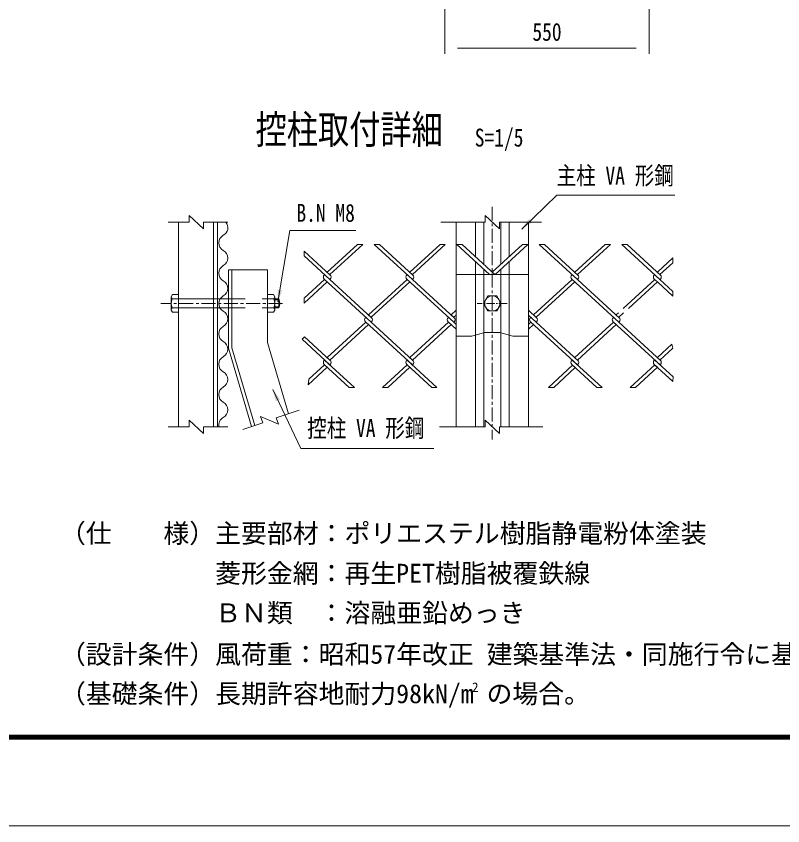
# Model space of a CAD drawing. Units: millimetres, scale not verified, with parts at other scales. Extents: x -4455 to 4455, y -3150 to 3150.
# Drawn here: x -470 to 1593, y -3150 to -973 of the extents above; entities that cross this region are included whole.
import ezdxf
from ezdxf.enums import TextEntityAlignment as Align

# ---------------------------------------------------------------- set-up
doc = ezdxf.new("R2010")
doc.units = ezdxf.units.MM
doc.header["$LTSCALE"] = 30
for name, pattern in [('DASHED', [7.5, 6, -1.5]), ('USER1', [1.125, 0.75, -0.125, 0.125, -0.125]), ('USER2', [2, 1.25, -0.25, 0.25, -0.25])]:
    doc.linetypes.add(name, pattern=pattern)
for name, color, linetype, lineweight in [('0-0_D-STR-TXT', 3, 'Continuous', 13), ('0-1_D-BMK', 2, 'USER1', 13), ('0-3_D-STR1', 1, 'Continuous', 18), ('0-6_D-STR3', 3, 'Continuous', 13), ('0-8_D-STR2', 2, 'Continuous', 13), ('0-9_D-STR-DIM', 1, 'Continuous', 18), ('1-1_7詳細', 3, 'Continuous', 18), ('1-2_D-TTL', 7, 'Continuous', 9)]:
    doc.layers.add(name, color=color, linetype=linetype, lineweight=lineweight)
doc.layers.add('0-D_D-TTL-TXT', color=7, linetype='Continuous')
doc.styles.add('ＭＳ ゴシック', font='')
doc.styles.get('ＭＳ ゴシック').set_extended_font_data('MS Gothic')

msp = doc.modelspace()

# ---------------------------------------------------------------- linework, layer by layer
at = {"layer": '0-0_D-STR-TXT'}
for points in [[(1302.01, -1454.02), (984.51, -1454.02), (890.13, -1545.55)], [(443.57, -1549.26), (265.9, -1549.26), (234.02, -1741.36)], [(653.84, -2135.25), (295.59, -2135.25), (220.39, -1976.74)]]:
    msp.add_lwpolyline(points, dxfattribs=at)
for points in [[(888.48, -1547.15), (909.08, -1518.83), (917.42, -1527.43)], [(233.65, -1743.63), (233.38, -1708.62), (245.2, -1710.58)], [(219.41, -1974.66), (239.61, -2003.27), (228.78, -2008.4)]]:
    msp.add_solid(points, dxfattribs=at)
at = {"layer": '0-1_D-BMK', "linetype": 'USER2'}
for p, q in [((811.13, -1485.12), (811.13, -2110.83)), ((246.39, -1745.23), (-81.1, -1745.23))]:
    msp.add_line(p, q, dxfattribs=at)
at = {"layer": '0-1_D-BMK'}
msp.add_line((851.43, -1745.23), (770.78, -1745.23), dxfattribs=at)
at = {"layer": '0-3_D-STR1'}
for p, q in [((-33.48, -1527.03), (-33.48, -2077.34)), ((61.02, -1527.03), (61.02, -2077.34)), ((71.52, -1527.03), (71.52, -2077.34)), ((713.63, -1527.03), (713.63, -2077.34)), ((766.13, -1527.03), (766.13, -1620.19)), ((788.63, -1527.03), (788.63, -1640.81)), ((833.63, -1527.03), (833.63, -1640.81)), ((856.13, -1527.03), (856.13, -1620.19)), ((908.63, -1527.03), (908.63, -2077.34)), ((766.13, -1633.21), (766.13, -2077.34)), ((788.63, -1653.83), (788.63, -2077.34)), ((833.63, -1653.83), (833.63, -2077.34)), ((856.13, -1633.21), (856.13, -2077.34)), ((110.52, -1655.23), (110.52, -1864.36)), ((206.52, -1655.23), (206.52, -1850.23)), ((908.64, -1667.35), (713.63, -1667.35)), ((756.35, -1833.59), (790.51, -1823.11)), ((790.51, -1823.11), (831.76, -1823.11)), ((831.76, -1823.11), (865.92, -1833.59)), ((206.52, -1850.23), (262.73, -2041.91)), ((713.63, -1833.59), (756.35, -1833.59)), ((865.92, -1833.59), (908.64, -1833.59)), ((101.52, -1865.68), (163.3, -2076.35)), ((110.52, -1864.36), (171.82, -2073.39))]:
    msp.add_line(p, q, dxfattribs=at)
msp.add_lwpolyline([(206.52, -1655.23), (101.52, -1655.23), (101.52, -1865.68)], dxfattribs=at)
at = {"layer": '0-6_D-STR3'}
for p, q in [((-52.68, -1727.47), (-49.35, -1721.71)), ((-52.68, -1762.99), (-52.68, -1727.47)), ((-50.62, -1733.23), (-33.48, -1733.23)), ((-49.35, -1721.71), (-33.48, -1721.71)), ((-33.48, -1768.75), (-33.48, -1721.71)), ((71.52, -1733.23), (101.52, -1733.23)), ((206.52, -1768.75), (206.52, -1721.71)), ((223.66, -1733.23), (206.52, -1733.23)), ((225.72, -1762.99), (225.72, -1727.47)), ((225.72, -1733.23), (236.38, -1733.23)), ((236.38, -1757.23), (236.38, -1733.23)), ((-52.68, -1762.99), (-49.35, -1768.75)), ((-50.62, -1757.23), (-33.48, -1757.23)), ((71.52, -1757.23), (101.52, -1757.23)), ((223.66, -1757.23), (206.52, -1757.23)), ((225.72, -1762.99), (222.4, -1768.75)), ((225.72, -1757.23), (236.38, -1757.23)), ((-49.35, -1768.75), (-33.48, -1768.75)), ((222.4, -1768.75), (206.52, -1768.75))]:
    msp.add_line(p, q, dxfattribs=at)
at = {"layer": '0-6_D-STR3', "color": 1, "linetype": 'DASHED'}
for p, q in [((-33.48, -1733.23), (206.52, -1733.23)), ((-33.48, -1757.23), (206.52, -1757.23))]:
    msp.add_line(p, q, dxfattribs=at)
at = {"layer": '0-6_D-STR3', "color": 1}
for p, q in [((225.72, -1735.63), (237.59, -1735.63)), ((225.72, -1754.83), (237.59, -1754.83))]:
    msp.add_line(p, q, dxfattribs=at)
at = {"layer": '0-6_D-STR3'}
msp.add_lwpolyline([(225.72, -1727.47), (222.4, -1721.71), (206.52, -1721.71)], dxfattribs=at)
msp.add_lwpolyline([(787.61, -1745.23), (799.37, -1724.86), (822.89, -1724.86), (834.65, -1745.23), (822.89, -1765.6), (799.37, -1765.6)], close=True, dxfattribs=at)
msp.add_circle((811.13, -1745.23), 20.4, dxfattribs=at)
for centre, radius, start, end in [((-43.59, -1727.47), 9.09, 180, 219.3382), ((-16.68, -1745.23), 36, 160.52878, 199.47122), ((189.72, -1745.23), 36, 340.52878, 19.47122), ((216.64, -1727.47), 9.09, 320.6618, 0), ((215.6, -1745.23), 24, 330, 30), ((-43.59, -1762.99), 9.09, 140.6618, 180), ((216.64, -1762.99), 9.09, 0, 39.3382)]:
    msp.add_arc(centre, radius, start, end, dxfattribs=at)
at = {"layer": '0-8_D-STR2', "color": 3}
for p, q in [((448.44, -1586.86), (367.08, -1661.42)), ((462.65, -1586.86), (374.18, -1667.93)), ((462.65, -1586.86), (448.44, -1586.86)), ((596.21, -1680.95), (493.53, -1586.86)), ((507.74, -1586.86), (493.53, -1586.86)), ((597.28, -1668.91), (507.74, -1586.86)), ((670.47, -1586.86), (589.1, -1661.42)), ((684.68, -1586.86), (596.21, -1667.93)), ((684.68, -1586.86), (670.47, -1586.86)), ((803.39, -1667.35), (715.56, -1586.86)), ((729.77, -1586.86), (715.56, -1586.86)), ((817.6, -1667.35), (729.77, -1586.86)), ((892.5, -1586.86), (811.13, -1661.42)), ((906.71, -1586.86), (818.88, -1667.35)), ((906.71, -1586.86), (892.5, -1586.86)), ((1041.34, -1681.94), (937.58, -1586.86)), ((951.79, -1586.86), (937.58, -1586.86)), ((1042.41, -1669.9), (951.79, -1586.86)), ((1114.53, -1586.86), (1033.16, -1661.42)), ((1128.74, -1586.86), (1040.27, -1667.93)), ((1128.74, -1586.86), (1114.53, -1586.86)), ((1262.29, -1680.95), (1159.61, -1586.86)), ((1173.82, -1586.86), (1159.61, -1586.86)), ((1264.43, -1669.9), (1173.82, -1586.86)), ((375.25, -1668.91), (304.96, -1604.51)), ((304.96, -1604.51), (304.96, -1617.53)), ((374.18, -1680.95), (304.96, -1617.53)), ((1297.22, -1622.91), (1255.19, -1661.42)), ((1297.22, -1635.93), (1297.22, -1622.91)), ((1297.22, -1635.93), (1262.29, -1667.93)), ((359.97, -1667.93), (358.9, -1668.91)), ((359.97, -1667.93), (358.9, -1668.91)), ((582, -1667.93), (580.93, -1668.91)), ((582, -1667.93), (580.93, -1668.91)), ((582, -1667.93), (580.93, -1668.91)), ((582, -1667.93), (580.93, -1668.91)), ((1026.06, -1667.93), (1024.98, -1668.91)), ((1026.06, -1667.93), (1024.98, -1668.91)), ((1248.08, -1667.93), (1247.01, -1668.91)), ((1248.08, -1667.93), (1247.01, -1668.91)), ((359.97, -1680.95), (304.96, -1731.36)), ((367.08, -1687.47), (304.96, -1744.38)), ((485.19, -1795.7), (358.9, -1679.97)), ((374.18, -1680.95), (375.62, -1679.64)), ((375.25, -1679.97), (374.18, -1680.95)), ((486.27, -1783.66), (374.18, -1680.95)), ((582, -1680.95), (478.09, -1776.17)), ((589.1, -1687.47), (485.19, -1782.68)), ((707.22, -1795.7), (580.93, -1679.97)), ((597.28, -1679.97), (596.21, -1680.95)), ((708.29, -1783.66), (596.21, -1680.95)), ((1026.06, -1680.95), (922.15, -1776.17)), ((1033.16, -1687.47), (929.25, -1782.68)), ((1151.28, -1795.7), (1024.98, -1679.97)), ((1041.34, -1679.97), (1040.27, -1680.95)), ((1153.42, -1784.64), (1041.34, -1681.94)), ((1248.08, -1680.95), (1163.37, -1758.58)), ((1255.19, -1687.47), (1177.58, -1758.58)), ((1255.19, -1687.47), (1247.01, -1679.97)), ((1297.22, -1725.98), (1255.19, -1687.47)), ((1263.73, -1679.64), (1262.29, -1680.95)), ((1263.73, -1679.64), (1262.29, -1680.95)), ((1263.36, -1679.97), (1262.29, -1680.95)), ((1263.36, -1679.97), (1262.29, -1680.95)), ((1297.22, -1712.96), (1262.29, -1680.95)), ((1297.22, -1725.98), (1297.22, -1712.96)), ((304.96, -1731.36), (304.96, -1744.38)), ((470.99, -1782.68), (469.91, -1783.66)), ((470.99, -1782.68), (469.91, -1783.66)), ((486.27, -1783.66), (478.09, -1776.17)), ((693.01, -1782.68), (691.94, -1783.66)), ((693.01, -1782.68), (691.94, -1783.66)), ((713.63, -1763.79), (700.12, -1776.17)), ((708.29, -1783.66), (700.12, -1776.17)), ((713.63, -1776.81), (707.22, -1782.68)), ((930.32, -1783.66), (908.63, -1763.79)), ((929.25, -1795.7), (908.63, -1776.81)), ((915.04, -1782.68), (913.97, -1783.66)), ((915.04, -1782.68), (913.97, -1783.66)), ((1137.07, -1782.68), (1136, -1783.66)), ((1137.07, -1782.68), (1136, -1783.66)), ((1150.27, -1770.58), (1144.17, -1776.17)), ((1164.48, -1770.58), (1151.28, -1782.68)), ((470.99, -1795.7), (367.08, -1890.92)), ((478.09, -1802.21), (374.18, -1897.43)), ((596.21, -1910.45), (469.91, -1794.72)), ((485.19, -1795.7), (486.63, -1794.38)), ((486.27, -1794.72), (485.19, -1795.7)), ((597.28, -1898.41), (485.19, -1795.7)), ((693.01, -1795.7), (589.1, -1890.92)), ((700.12, -1802.21), (596.21, -1897.43)), ((713.63, -1814.6), (691.94, -1794.72)), ((708.29, -1794.72), (707.22, -1795.7)), ((713.63, -1801.57), (707.22, -1795.7)), ((915.04, -1795.7), (908.63, -1801.57)), ((922.15, -1802.21), (908.63, -1814.6)), ((1041.34, -1911.43), (913.97, -1794.72)), ((930.32, -1794.72), (929.25, -1795.7)), ((1042.41, -1899.39), (929.25, -1795.7)), ((1137.07, -1795.7), (1033.16, -1890.92)), ((1144.17, -1802.21), (1040.27, -1897.43)), ((1263.36, -1911.43), (1136, -1794.72)), ((1144.17, -1802.21), (1136, -1794.72)), ((1152.72, -1794.38), (1151.28, -1795.7)), ((1152.35, -1794.72), (1151.28, -1795.7)), ((1152.35, -1794.72), (1151.28, -1795.7)), ((1264.43, -1899.39), (1151.28, -1795.7)), ((305.73, -1834.7), (299.2, -1841.74)), ((374.18, -1910.45), (299.2, -1841.74)), ((375.25, -1898.41), (305.73, -1834.7)), ((1294.47, -1854.92), (1255.19, -1890.92)), ((1297.22, -1865.42), (1262.29, -1897.43)), ((1294.47, -1854.92), (1297.22, -1865.42)), ((375.25, -1898.41), (367.08, -1890.92)), ((597.28, -1898.41), (589.1, -1890.92)), ((359.97, -1910.45), (317.76, -1949.13)), ((359.97, -1897.43), (358.9, -1898.41)), ((359.97, -1897.43), (358.9, -1898.41)), ((425.99, -1970.95), (358.9, -1909.47)), ((440.2, -1970.95), (359.97, -1897.43)), ((375.25, -1909.47), (374.18, -1910.45)), ((582, -1910.45), (515.98, -1970.95)), ((582, -1897.43), (580.93, -1898.41)), ((582, -1897.43), (580.93, -1898.41)), ((648.02, -1970.95), (580.93, -1909.47)), ((662.23, -1970.95), (582, -1897.43)), ((597.28, -1909.47), (596.21, -1910.45)), ((1027.13, -1911.43), (962.17, -1970.95)), ((1026.06, -1897.43), (1024.98, -1898.41)), ((1026.06, -1897.43), (1024.98, -1898.41)), ((1092.08, -1970.95), (1024.98, -1909.47)), ((1033.16, -1916.96), (1024.98, -1909.47)), ((1106.29, -1970.95), (1026.06, -1897.43)), ((1041.34, -1909.47), (1040.27, -1910.45)), ((1041.34, -1909.47), (1040.27, -1910.45)), ((1248.08, -1910.45), (1182.06, -1970.95)), ((1248.08, -1897.43), (1247.01, -1898.41)), ((1248.08, -1897.43), (1247.01, -1898.41)), ((1255.19, -1916.96), (1247.01, -1909.47)), ((1297.17, -1955.43), (1247.01, -1909.47)), ((1297.4, -1942.61), (1248.08, -1897.43)), ((1263.36, -1909.47), (1262.29, -1910.45)), ((1263.36, -1909.47), (1262.29, -1910.45)), ((367.08, -1916.96), (315.72, -1964.02)), ((1034.23, -1917.94), (976.38, -1970.95)), ((1255.19, -1916.96), (1196.27, -1970.95)), ((317.76, -1949.13), (315.72, -1964.02)), ((1297.4, -1942.61), (1297.17, -1955.43)), ((440.2, -1970.95), (425.99, -1970.95)), ((662.23, -1970.95), (648.02, -1970.95)), ((976.38, -1970.95), (962.17, -1970.95)), ((1106.29, -1970.95), (1092.08, -1970.95)), ((1196.27, -1970.95), (1182.06, -1970.95))]:
    msp.add_line(p, q, dxfattribs=at)
msp.add_lwpolyline([(589.1, -1916.96), (530.19, -1970.95), (515.98, -1970.95)], dxfattribs=at)
for centre, start, end in [((363.97, -1674.44), 132.5, 227.5), ((370.18, -1674.44), 312.5, 47.5), ((586, -1674.44), 132.5, 227.5), ((592.21, -1674.44), 312.5, 47.5), ((1030.05, -1674.44), 132.5, 227.5), ((1036.27, -1674.44), 312.5, 47.5), ((1252.08, -1674.44), 132.5, 227.5), ((1258.3, -1674.44), 312.5, 47.5), ((474.98, -1789.19), 132.5, 227.5), ((481.2, -1789.19), 312.5, 47.5), ((697.01, -1789.19), 132.5, 227.5), ((703.23, -1789.19), 312.5, 47.5), ((919.04, -1789.19), 132.5, 227.5), ((925.25, -1789.19), 312.5, 47.5), ((1141.07, -1789.19), 132.5, 227.5), ((1147.28, -1789.19), 312.5, 47.5), ((363.97, -1903.94), 132.5, 227.5), ((370.18, -1903.94), 312.5, 47.5), ((586, -1903.94), 132.5, 227.5), ((592.21, -1903.94), 312.5, 47.5), ((1030.05, -1903.94), 132.5, 227.5), ((1036.27, -1903.94), 312.5, 47.5), ((1252.08, -1903.94), 132.5, 227.5), ((1258.3, -1903.94), 312.5, 47.5)]:
    msp.add_arc(centre, 7.5, start, end, dxfattribs=at)
at = {"layer": '0-9_D-STR-DIM'}
for p, q in [((683.07, -772.8), (683.07, -1074.31)), ((1233.07, -772.8), (1233.07, -1074.31)), ((1198.57, -1059.31), (717.57, -1059.31))]:
    msp.add_line(p, q, dxfattribs=at)
at = {"layer": '0-9_D-STR-DIM', "color": 4, "lineweight": 13}
for p, q in [((34.1, -1545.03), (-4.68, -1509.03)), ((-4.68, -1527.03), (-4.68, -1509.03)), ((830.52, -1545.03), (791.75, -1509.03)), ((791.75, -1527.03), (791.75, -1509.03)), ((-4.68, -1527.03), (-61.24, -1527.03)), ((34.1, -1527.03), (99.37, -1527.03)), ((34.1, -1527.03), (34.1, -1545.03)), ((791.75, -1527.03), (672.17, -1527.03)), ((830.52, -1527.03), (943.69, -1527.03)), ((830.52, -1527.03), (830.52, -1545.03)), ((229.88, -2053.29), (291.56, -2031.93)), ((-4.68, -2077.34), (-4.68, -2059.34)), ((34.1, -2095.34), (-4.68, -2059.34)), ((193.24, -2065.98), (139.79, -2084.49)), ((193.24, -2065.98), (187.35, -2048.97)), ((235.77, -2070.3), (187.35, -2048.97)), ((229.88, -2053.29), (235.77, -2070.3)), ((791.75, -2077.34), (791.75, -2059.34)), ((830.52, -2095.34), (791.75, -2059.34)), ((-4.68, -2077.34), (-61.24, -2077.34)), ((34.1, -2077.34), (99.37, -2077.34)), ((34.1, -2077.34), (34.1, -2095.34)), ((791.75, -2077.34), (668.93, -2077.34)), ((830.52, -2077.34), (947.33, -2077.34)), ((830.52, -2077.34), (830.52, -2095.34))]:
    msp.add_line(p, q, dxfattribs=at)
at = {"layer": '1-1_7詳細', "color": 7, "lineweight": 9}
msp.add_line((71.52, -1893.58), (71.52, -1773.58), dxfattribs=at)
at = {"layer": '1-1_7詳細'}
for centre, start, end in [((76.38, -1541.72), 298.07249, 39.45287), ((98.14, -1582.52), 118.07249, 241.92751), ((76.38, -1623.32), 298.07249, 61.92751), ((98.14, -1664.12), 118.07249, 241.92751), ((76.38, -1704.92), 298.07249, 61.92751), ((98.14, -1745.72), 118.07249, 241.92751), ((76.38, -1786.52), 298.07249, 61.92751), ((98.14, -1827.32), 118.07249, 241.92751), ((76.38, -1868.12), 298.07249, 61.92751), ((98.14, -1908.92), 118.07249, 241.92751), ((76.38, -1949.72), 298.07249, 61.92751), ((98.14, -1990.52), 118.07249, 241.92751), ((76.38, -2031.32), 298.07249, 61.92751), ((98.14, -2072.12), 118.07249, 193.04524)]:
    msp.add_arc(centre, 23.12, start, end, dxfattribs=at)
at = {"layer": '1-2_D-TTL', "color": 2, "lineweight": 18}
msp.add_lwpolyline([(-4454.55, 3150.43), (4455.14, 3150.43), (4455.14, -3150), (-4454.55, -3150)], close=True, dxfattribs=at)
at = {"layer": '1-2_D-TTL'}
for points in [[(-4168.17, 2917.08), (4168.76, 2917.08), (4168.76, -2916.65), (-4168.17, -2916.65)], [(-4165.52, 2914.43), (4166.11, 2914.43), (4166.11, -2914), (-4165.52, -2914)], [(-4162.87, 2911.78), (4163.46, 2911.78), (4163.46, -2911.34), (-4162.87, -2911.34)], [(-4160.21, 2909.13), (4160.81, 2909.13), (4160.81, -2908.69), (-4160.21, -2908.69)], [(-4157.56, 2906.48), (4158.15, 2906.48), (4158.15, -2906.04), (-4157.56, -2906.04)]]:
    msp.add_lwpolyline(points, close=True, dxfattribs=at)

# ---------------------------------------------------------------- texts
at = {"layer": '0-0_D-STR-TXT', "style": 'ＭＳ ゴシック', "width": 0.8}
for s, p in [('主柱 VA 形鋼', (984.33, -1440.05)), ('B.N M8', (284.05, -1540.34)), ('控柱 VA 形鋼', (313.11, -2118.99))]:
    msp.add_text(s, height=48.17, dxfattribs=at).set_placement(p, align=Align.BOTTOM_LEFT)
at = {"layer": '0-9_D-STR-DIM', "color": 3, "style": 'ＭＳ ゴシック', "width": 0.8}
msp.add_text('550', height=48.17, dxfattribs=at).set_placement((918.97, -1053.56), align=Align.BOTTOM_LEFT)
at = {"layer": '0-D_D-TTL-TXT', "style": 'ＭＳ ゴシック', "width": 0.8}
msp.add_text('控柱取付詳細', height=76.98, dxfattribs=at).set_placement((174, -1339.14), align=Align.BOTTOM_LEFT)
at = {"layer": '0-D_D-TTL-TXT', "color": 3, "style": 'ＭＳ ゴシック', "width": 0.8}
msp.add_text('S=1/5', height=48.17, dxfattribs=at).set_placement((763.83, -1337.94), align=Align.BOTTOM_LEFT)
at = {"layer": '0-D_D-TTL-TXT', "style": 'ＭＳ ゴシック'}
for s, height, p in [('（仕\u3000\u3000様）主要部材：ポリエステル樹脂静電粉体塗装', 51.03, (-352.33, -2404.31)), ('\u3000\u3000\u3000\u3000\u3000\u3000菱形金網：再生PET樹脂被覆鉄線', 51.03, (-352.33, -2511.79)), ('\u3000\u3000\u3000\u3000\u3000\u3000ＢＮ類\u3000：溶融亜鉛めっき', 51.03, (-352.33, -2618.27)), ('（設計条件）風荷重：昭和57年改正 建築基準法・同施行令に基づく風圧力に準拠。', 51.03, (-352.33, -2729.55)), ('（基礎条件）長期許容地耐力98kN/m の場合。', 51.03, (-352.33, -2835.61)), ('2', 25.51, (756.58, -2797.63))]:
    msp.add_text(s, height=height, dxfattribs=at).set_placement(p, align=Align.BOTTOM_LEFT)

doc.saveas('drawing.dxf')
